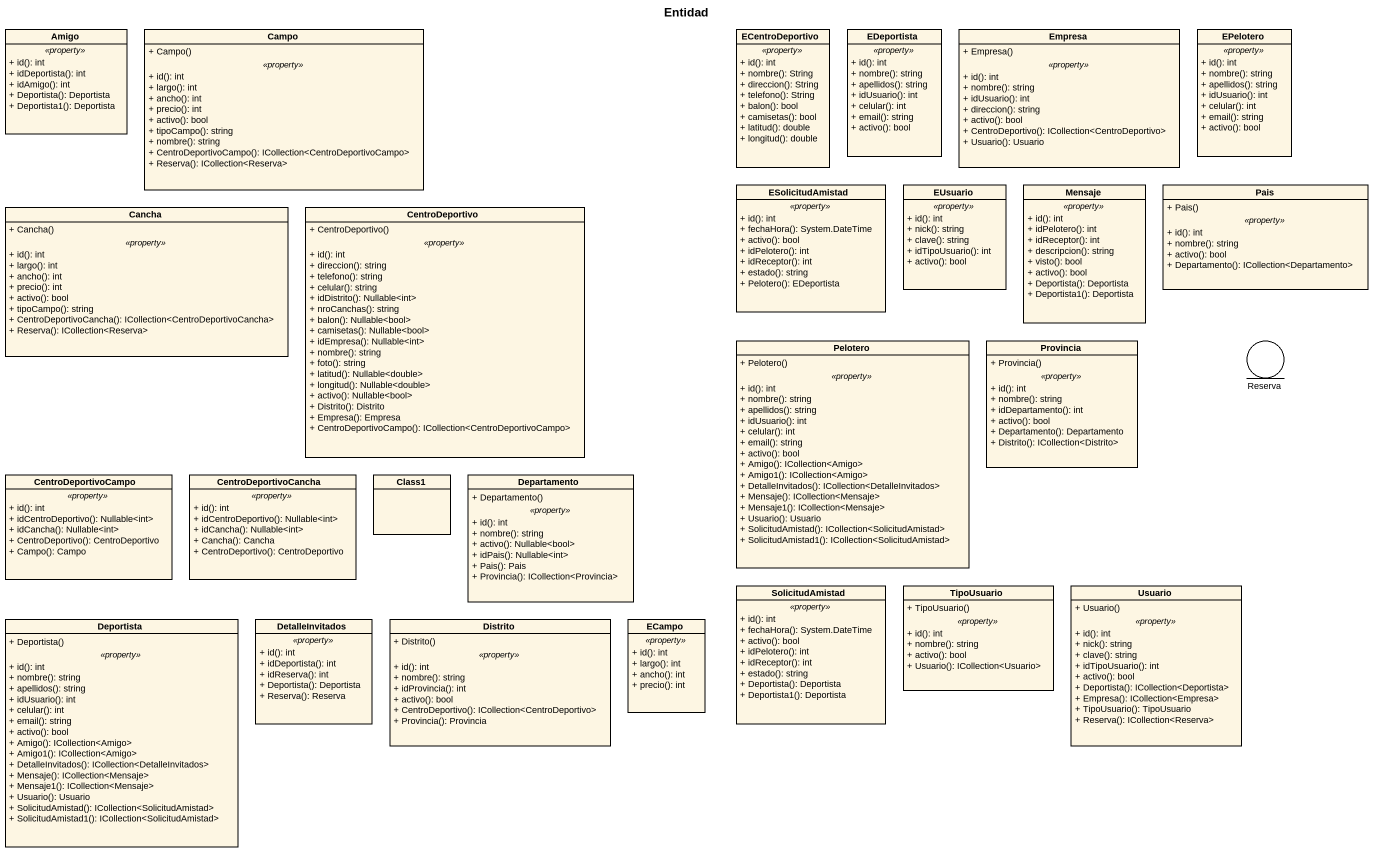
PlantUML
@startuml
title Entidad
allowmixing
hide circle
hide empty members
skinparam classAttributeIconSize 0
class Amigo {
  .. <<property>> ..
  + id(): int
  + idDeportista(): int
  + idAmigo(): int
  + Deportista(): Deportista
  + Deportista1(): Deportista
}
class Campo {
  + Campo()
  .. <<property>> ..
  + id(): int
  + largo(): int
  + ancho(): int
  + precio(): int
  + activo(): bool
  + tipoCampo(): string
  + nombre(): string
  + CentroDeportivoCampo(): ICollection<CentroDeportivoCampo>
  + Reserva(): ICollection<Reserva>
}
class ECentroDeportivo {
  .. <<property>> ..
  + id(): int
  + nombre(): String
  + direccion(): String
  + telefono(): String
  + balon(): bool
  + camisetas(): bool
  + latitud(): double
  + longitud(): double
}
class EDeportista {
  .. <<property>> ..
  + id(): int
  + nombre(): string
  + apellidos(): string
  + idUsuario(): int
  + celular(): int
  + email(): string
  + activo(): bool
}
class Empresa {
  + Empresa()
  .. <<property>> ..
  + id(): int
  + nombre(): string
  + idUsuario(): int
  + direccion(): string
  + activo(): bool
  + CentroDeportivo(): ICollection<CentroDeportivo>
  + Usuario(): Usuario
}
class EPelotero {
  .. <<property>> ..
  + id(): int
  + nombre(): string
  + apellidos(): string
  + idUsuario(): int
  + celular(): int
  + email(): string
  + activo(): bool
}
class ESolicitudAmistad {
  .. <<property>> ..
  + id(): int
  + fechaHora(): System.DateTime
  + activo(): bool
  + idPelotero(): int
  + idReceptor(): int
  + estado(): string
  + Pelotero(): EDeportista
}
class EUsuario {
  .. <<property>> ..
  + id(): int
  + nick(): string
  + clave(): string
  + idTipoUsuario(): int
  + activo(): bool
}
class Mensaje {
  .. <<property>> ..
  + id(): int
  + idPelotero(): int
  + idReceptor(): int
  + descripcion(): string
  + visto(): bool
  + activo(): bool
  + Deportista(): Deportista
  + Deportista1(): Deportista
}
class Pais {
  + Pais()
  .. <<property>> ..
  + id(): int
  + nombre(): string
  + activo(): bool
  + Departamento(): ICollection<Departamento>
}
class Cancha {
  + Cancha()
  .. <<property>> ..
  + id(): int
  + largo(): int
  + ancho(): int
  + precio(): int
  + activo(): bool
  + tipoCampo(): string
  + CentroDeportivoCancha(): ICollection<CentroDeportivoCancha>
  + Reserva(): ICollection<Reserva>
}
class CentroDeportivo {
  + CentroDeportivo()
  .. <<property>> ..
  + id(): int
  + direccion(): string
  + telefono(): string
  + celular(): string
  + idDistrito(): Nullable<int>
  + nroCanchas(): string
  + balon(): Nullable<bool>
  + camisetas(): Nullable<bool>
  + idEmpresa(): Nullable<int>
  + nombre(): string
  + foto(): string
  + latitud(): Nullable<double>
  + longitud(): Nullable<double>
  + activo(): Nullable<bool>
  + Distrito(): Distrito
  + Empresa(): Empresa
  + CentroDeportivoCampo(): ICollection<CentroDeportivoCampo>
}
class Pelotero {
  + Pelotero()
  .. <<property>> ..
  + id(): int
  + nombre(): string
  + apellidos(): string
  + idUsuario(): int
  + celular(): int
  + email(): string
  + activo(): bool
  + Amigo(): ICollection<Amigo>
  + Amigo1(): ICollection<Amigo>
  + DetalleInvitados(): ICollection<DetalleInvitados>
  + Mensaje(): ICollection<Mensaje>
  + Mensaje1(): ICollection<Mensaje>
  + Usuario(): Usuario
  + SolicitudAmistad(): ICollection<SolicitudAmistad>
  + SolicitudAmistad1(): ICollection<SolicitudAmistad>
}
class Provincia {
  + Provincia()
  .. <<property>> ..
  + id(): int
  + nombre(): string
  + idDepartamento(): int
  + activo(): bool
  + Departamento(): Departamento
  + Distrito(): ICollection<Distrito>
}
entity Reserva
class CentroDeportivoCampo {
  .. <<property>> ..
  + id(): int
  + idCentroDeportivo(): Nullable<int>
  + idCancha(): Nullable<int>
  + CentroDeportivo(): CentroDeportivo
  + Campo(): Campo
}
class CentroDeportivoCancha {
  .. <<property>> ..
  + id(): int
  + idCentroDeportivo(): Nullable<int>
  + idCancha(): Nullable<int>
  + Cancha(): Cancha
  + CentroDeportivo(): CentroDeportivo
}
class Class1
class Departamento {
  + Departamento()
  .. <<property>> ..
  + id(): int
  + nombre(): string
  + activo(): Nullable<bool>
  + idPais(): Nullable<int>
  + Pais(): Pais
  + Provincia(): ICollection<Provincia>
}
class SolicitudAmistad {
  .. <<property>> ..
  + id(): int
  + fechaHora(): System.DateTime
  + activo(): bool
  + idPelotero(): int
  + idReceptor(): int
  + estado(): string
  + Deportista(): Deportista
  + Deportista1(): Deportista
}
class TipoUsuario {
  + TipoUsuario()
  .. <<property>> ..
  + id(): int
  + nombre(): string
  + activo(): bool
  + Usuario(): ICollection<Usuario>
}
class Usuario {
  + Usuario()
  .. <<property>> ..
  + id(): int
  + nick(): string
  + clave(): string
  + idTipoUsuario(): int
  + activo(): bool
  + Deportista(): ICollection<Deportista>
  + Empresa(): ICollection<Empresa>
  + TipoUsuario(): TipoUsuario
  + Reserva(): ICollection<Reserva>
}
class Deportista {
  + Deportista()
  .. <<property>> ..
  + id(): int
  + nombre(): string
  + apellidos(): string
  + idUsuario(): int
  + celular(): int
  + email(): string
  + activo(): bool
  + Amigo(): ICollection<Amigo>
  + Amigo1(): ICollection<Amigo>
  + DetalleInvitados(): ICollection<DetalleInvitados>
  + Mensaje(): ICollection<Mensaje>
  + Mensaje1(): ICollection<Mensaje>
  + Usuario(): Usuario
  + SolicitudAmistad(): ICollection<SolicitudAmistad>
  + SolicitudAmistad1(): ICollection<SolicitudAmistad>
}
class DetalleInvitados {
  .. <<property>> ..
  + id(): int
  + idDeportista(): int
  + idReserva(): int
  + Deportista(): Deportista
  + Reserva(): Reserva
}
class Distrito {
  + Distrito()
  .. <<property>> ..
  + id(): int
  + nombre(): string
  + idProvincia(): int
  + activo(): bool
  + CentroDeportivo(): ICollection<CentroDeportivo>
  + Provincia(): Provincia
}
class ECampo {
  .. <<property>> ..
  + id(): int
  + largo(): int
  + ancho(): int
  + precio(): int
}
@enduml
